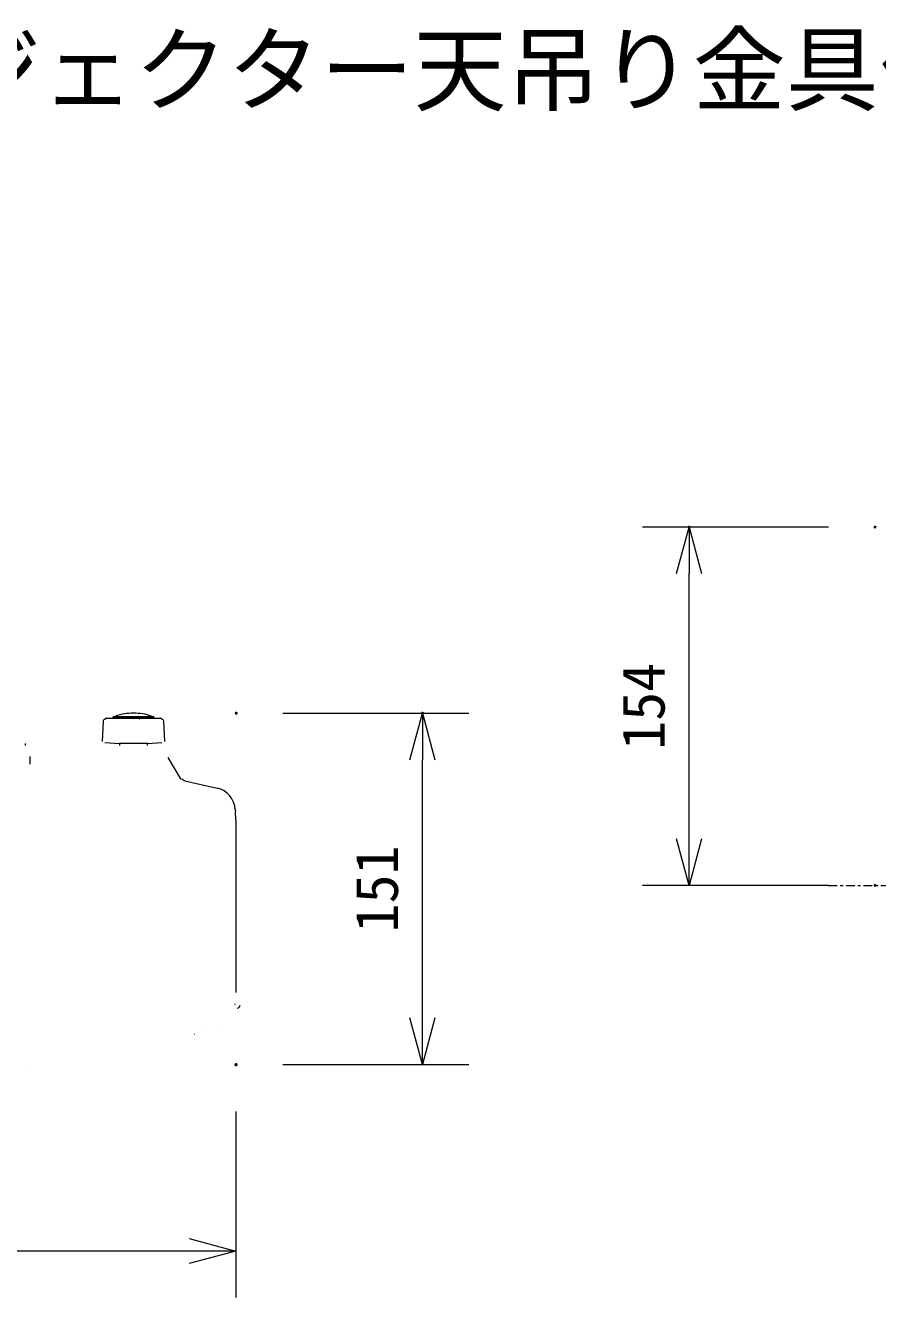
# Model space of a CAD drawing. Units: millimetres, scale not verified. Extents: x -63 to 62, y -56 to 57.
# Drawn here: x -16.2 to 20.4, y 2.1 to 56.8 of the extents above; entities that cross this region are included whole.
import ezdxf
from ezdxf.enums import TextEntityAlignment as Align

# ---------------------------------------------------------------- set-up
doc = ezdxf.new("R2010")
doc.units = ezdxf.units.MM
doc.header["$LTSCALE"] = 0.125
doc.header["$PDMODE"] = 32
doc.header["$PDSIZE"] = 0.0625
doc.linetypes.add('USER1', pattern=[6, 3, -1, 1, -1])
for name, color, linetype, lineweight in [('0-0_0', 7, 'Continuous', 18), ('0-4_GAIKEI', 1, 'Continuous', 18), ('0-5_SUNPO', 7, 'Continuous', 18)]:
    doc.layers.add(name, color=color, linetype=linetype, lineweight=lineweight)
doc.layers.add('0-1_DEFPOINTS', color=7, linetype='Continuous')
doc.layers.add('0-3_MOJI1', color=7, linetype='Continuous')
doc.styles.add('ＭＳ ゴシック', font='')
doc.styles.get('ＭＳ ゴシック').set_extended_font_data('MS Gothic')

# ---------------------------------------------------------------- blocks, each defined once
blk = doc.blocks.new('_OPEN30')
at = {"layer": '0-0_0'}
blk.add_line((0, 0), (-1, 0), dxfattribs=at)
blk.add_lwpolyline([(-1, 0.26795), (0, 0), (-1, -0.26795)], dxfattribs=at)
blk = doc.blocks.new('D8')
at = {"layer": '0-1_DEFPOINTS'}
for p in [(11.4288, 36.406), (19.4288, 36.406), (19.4288, 21.006)]:
    blk.add_point(p, dxfattribs=at)
at = {"layer": '0-5_SUNPO'}
for p, q in [((17.4288, 36.406), (9.4288, 36.406)), ((11.4288, 23.006), (11.4288, 34.406)), ((17.4288, 21.006), (9.4288, 21.006))]:
    blk.add_line(p, q, dxfattribs=at)
at = {"layer": '0-5_SUNPO', "xscale": 2, "yscale": 2}
for p, rotation in [((11.4288, 36.406), 90), ((11.4288, 21.006), 270)]:
    blk.add_blockref('_OPEN30', p, dxfattribs=dict(at, rotation=rotation))
at = {"layer": '0-5_SUNPO', "style": 'ＭＳ ゴシック'}
blk.add_text('154', height=1.833, rotation=90, dxfattribs=at).set_placement((10.9288, 26.831), align=Align.BOTTOM_LEFT)
blk = doc.blocks.new('D7')
at = {"layer": '0-1_DEFPOINTS'}
for p in [(-8.0352, 28.4069), (-0.0352, 28.4069), (-8.0352, 13.306)]:
    blk.add_point(p, dxfattribs=at)
at = {"layer": '0-5_SUNPO'}
for p, q in [((-6.0352, 28.4069), (1.9648, 28.4069)), ((-0.0352, 15.306), (-0.0352, 26.4069)), ((-6.0352, 13.306), (1.9648, 13.306))]:
    blk.add_line(p, q, dxfattribs=at)
at = {"layer": '0-5_SUNPO', "xscale": 2, "yscale": 2}
for p, rotation in [((-0.0352, 28.4069), 90), ((-0.0352, 13.306), 270)]:
    blk.add_blockref('_OPEN30', p, dxfattribs=dict(at, rotation=rotation))
at = {"layer": '0-5_SUNPO', "style": 'ＭＳ ゴシック'}
blk.add_text('151', height=1.833, rotation=90, dxfattribs=at).set_placement((-0.5352, 18.9814), align=Align.BOTTOM_LEFT)
blk = doc.blocks.new('D5')
at = {"layer": '0-1_DEFPOINTS'}
for p in [(-55.0534, 13.2887), (-8.0534, 13.2887), (-55.0534, 5.2887)]:
    blk.add_point(p, dxfattribs=at)
at = {"layer": '0-5_SUNPO'}
for p, q in [((-55.0534, 11.2887), (-55.0534, 3.2887)), ((-8.0534, 11.2887), (-8.0534, 3.2887)), ((-10.0534, 5.2887), (-53.0534, 5.2887))]:
    blk.add_line(p, q, dxfattribs=at)
at = {"layer": '0-5_SUNPO', "xscale": 2, "yscale": 2, "rotation": 180}
blk.add_blockref('_OPEN30', (-55.0534, 5.2887), dxfattribs=at)
at = {"layer": '0-5_SUNPO', "xscale": 2, "yscale": 2}
blk.add_blockref('_OPEN30', (-8.0534, 5.2887), dxfattribs=at)
at = {"layer": '0-5_SUNPO', "style": 'ＭＳ ゴシック'}
blk.add_text('470', height=1.833, dxfattribs=at).set_placement((-33.4284, 5.7887), align=Align.BOTTOM_LEFT)

msp = doc.modelspace()

# ---------------------------------------------------------------- linework, layer by layer
at = {"layer": '0-4_GAIKEI'}
for p, q in [((-12.8668, 26.8713), (-12.9123, 26.0025)), ((-12.4447, 27.0347), (-12.4454, 26.9941)), ((-12.3524, 27.0716), (-12.3524, 27.0641)), ((-11.5624, 27.0347), (-11.5624, 27.0641)), ((-11.5624, 27.0347), (-11.5624, 26.9941)), ((-10.7724, 27.0641), (-10.7724, 27.0716)), ((-10.6794, 26.9941), (-10.6802, 27.0347)), ((-10.2125, 26.0025), (-10.2581, 26.8713)), ((-16.2052, 25.8175), (-16.2069, 25.9141)), ((-12.7877, 25.9469), (-12.1624, 25.9141)), ((-12.1624, 25.9141), (-12.1607, 25.8175)), ((-10.9641, 25.8175), (-10.9624, 25.9141)), ((-10.9624, 25.9141), (-10.3371, 25.9469)), ((-16.0124, 25.3509), (-16.0124, 25.3504)), ((-16.0124, 25.3504), (-16.0124, 25.2842)), ((-9.5329, 24.3858), (-10.0693, 25.315)), ((-7.0065, 14.5858), (-6.9734, 14.6569)), ((-7.8147, 13.852), (-7.8145, 13.8522)), ((-8.9304, 13.4091), (-8.9323, 13.4084))]:
    msp.add_line(p, q, dxfattribs=at)
at = {"layer": '0-4_GAIKEI', "color": 7}
for p, q in [((-9.5162, 24.3818), (-9.5329, 24.3858)), ((-9.4157, 24.3297), (-9.4069, 24.3188)), ((-9.3891, 24.3186), (-9.4108, 24.3236)), ((-9.3518, 24.3102), (-9.3891, 24.3186)), ((-9.3518, 24.3102), (-7.9638, 23.9951)), ((-7.1865, 23.0723), (-7.1823, 22.9933)), ((-7.1624, 22.6133), (-7.1823, 22.9933)), ((-7.1624, 22.6133), (-7.1639, 15.2124)), ((-8.5222, 13.5691), (-8.5223, 13.569)), ((-16.0125, 12.1133), (-16.0124, 12.1134)), ((-16.0124, 12.1133), (-16.0124, 12.1133))]:
    msp.add_line(p, q, dxfattribs=at)
at = {"layer": '0-4_GAIKEI', "color": 7, "linetype": 'USER1'}
msp.add_line((18.3199, 19.8132), (26.0865, 19.8132), dxfattribs=at)
at = {"layer": '0-4_GAIKEI'}
for points in [[(-12.7352, 26.9941), (-11.5624, 26.9941), (-10.3896, 26.9941)], [(-12.4447, 27.0347), (-11.5624, 27.0347), (-10.6802, 27.0347)], [(-12.4147, 27.0641), (-11.5624, 27.0641), (-10.7101, 27.0641)], [(-10.9624, 25.9141), (-11.5624, 25.9141), (-12.1624, 25.9141)]]:
    msp.add_lwpolyline(points, dxfattribs=at)
at = {"layer": '0-4_GAIKEI', "color": 7}
msp.add_lwpolyline([(-9.4157, 24.3297), (-9.4177, 24.3301), (-9.447, 24.3661), (-9.5162, 24.3818)], dxfattribs=at)
at = {"layer": '0-4_GAIKEI'}
for centre, radius, start, end in [((-12.7869, 26.8671), 0.08, 88.74696, 177.00284), ((-12.7352, 26.9441), 0.05, 90, 177.01704), ((-12.4147, 27.0341), 0.03, 90, 179), ((-11.5624, 24.7141), 2.5, 90.00002, 108.08374), ((-11.5624, 24.7141), 2.5, 71.91803, 90.00002), ((-11.2899, 26.8671), 0.08, 94.3678, 95.65088), ((-10.7101, 27.0341), 0.03, 1, 90), ((-10.3896, 26.9441), 0.05, 2.9941, 90), ((-10.3379, 26.8671), 0.08, 2.99717, 91.2541), ((-7.22, 14.698), 0.03, 355.13074, 31.7055), ((-7.0972, 14.628), 0.1, 270, 335)]:
    msp.add_arc(centre, radius, start, end, dxfattribs=at)
at = {"layer": '0-4_GAIKEI', "color": 7}
msp.add_arc((-8.1851, 23.0199), 1, 3.05618, 77.21222, dxfattribs=at)
at = {"layer": '0-4_GAIKEI'}
for centre, major_axis, ratio, start_param, end_param in [((-16.0129, 24.9843), (-0.0002, 0.3), 0.043471, 4.8627176, 6.2307759), ((-7.2189, 14.698), (0.0299, -0.0025), 0.00107, 5.6216027, 6.0128716)]:
    msp.add_ellipse(centre, major_axis=major_axis, ratio=ratio, start_param=start_param, end_param=end_param, dxfattribs=at)

# ---------------------------------------------------------------- block references
at = {"layer": '0-5_SUNPO'}
for name in ['D8', 'D7', 'D5']:
    msp.add_blockref(name, (0.891, -1.1928), dxfattribs=at)

# ---------------------------------------------------------------- texts
at = {"layer": '0-3_MOJI1', "style": 'ＭＳ ゴシック'}
msp.add_text('液晶プロジェクター天吊り金具付', height=2.933, dxfattribs=at).set_placement((-35.5264, 52.5296), align=Align.BOTTOM_LEFT)

doc.saveas('drawing.dxf')
